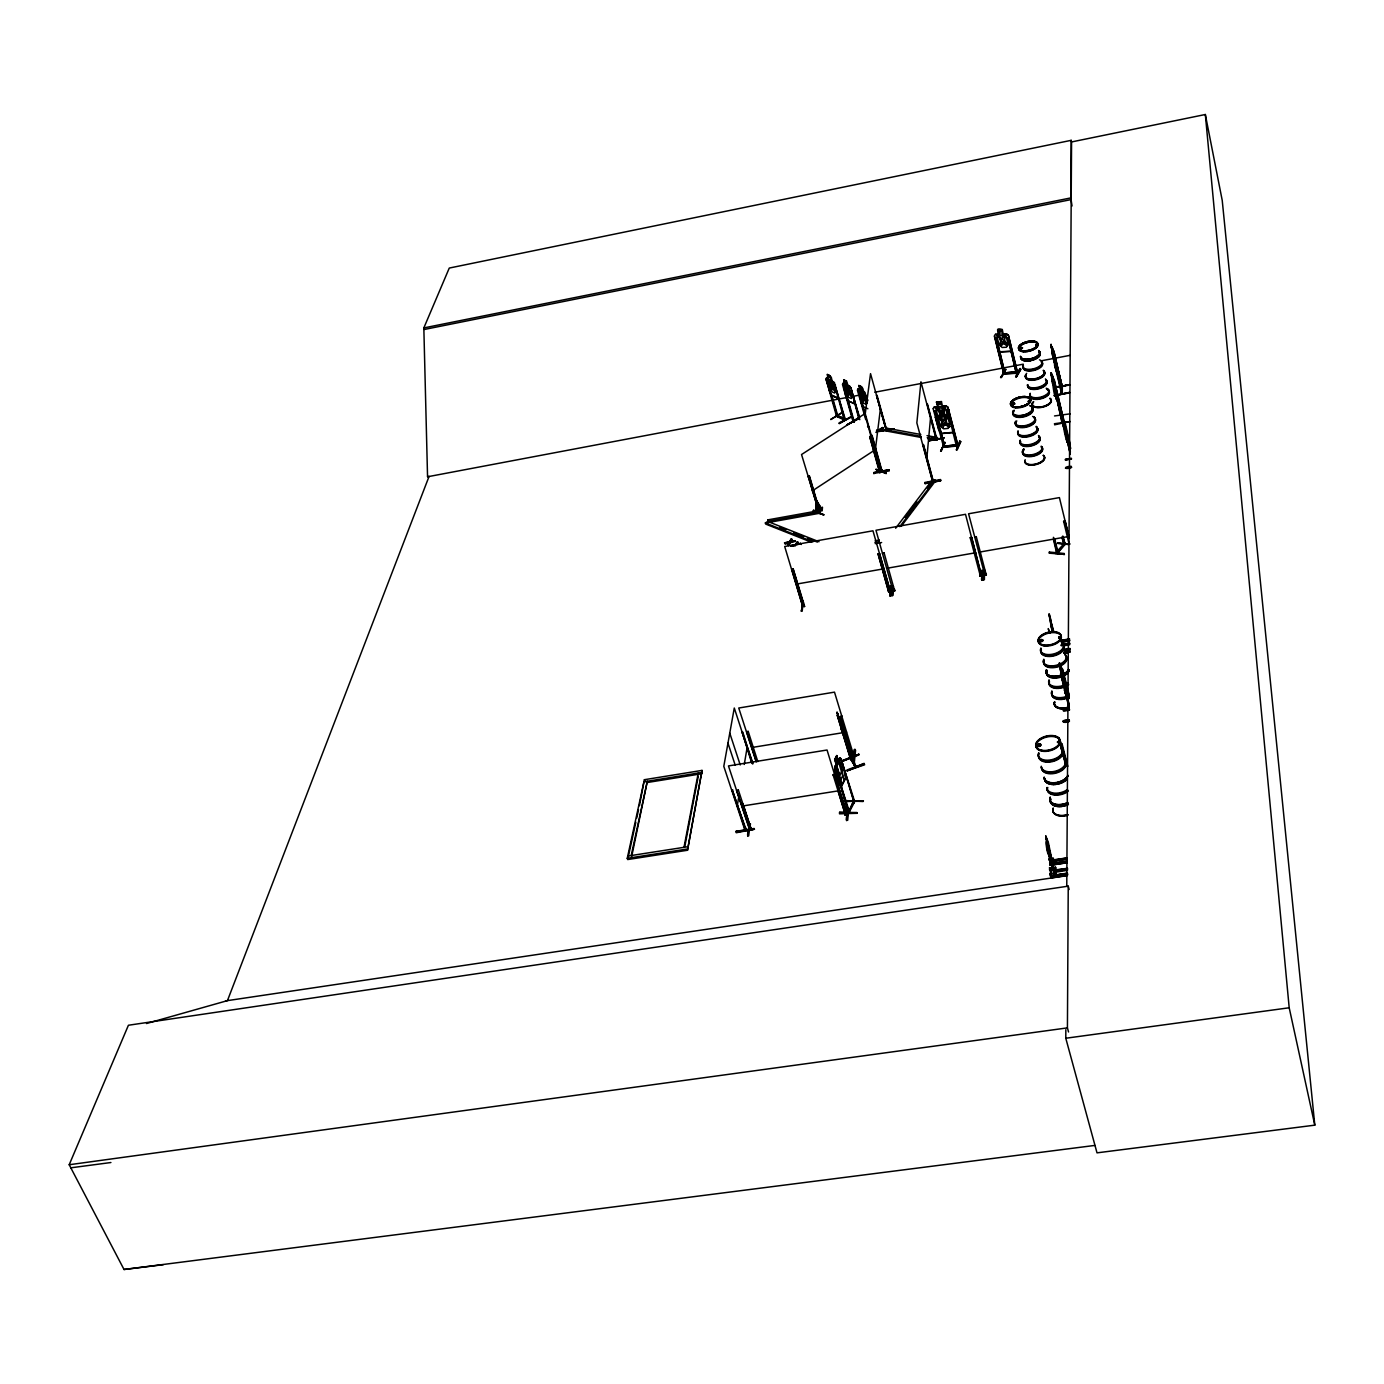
<?xml version="1.0" encoding="UTF-8"?>
<svg xmlns="http://www.w3.org/2000/svg" width="1384" height="1384" viewBox="0 0 1384 1384"><rect width="100%" height="100%" fill="white"/><g stroke="black" fill="none" stroke-linecap="round" stroke-linejoin="round"><path stroke-width="1.5" d="M1070.213 413.833L1054.521 415.944M1068.534 1031.98L1067.427 1027.88L1068.24 886.158L128.418 1025.25L69.2 1164.74L124.024 1269.491L163.312 1264.682M1065.092 766.061L1065.092 760.664M1065.715 685.807L1065.645 694.024L1064.469 679.769M1066.355 439.264L1067.566 442.897L1067.496 436.617C1069.901 455.249 1061.857 425.995 1063.535 421.791L1065.542 432.846M1065.299 766.027L1065.299 760.629M1072.029 205.991L1070.818 197.912L1071.199 140.338L449.264 268.063L423.833 327.922L427.552 476.771L847.146 397.45M1069.624 392.883L1054.297 395.686L1069.59 392.381M1054.435 387.935L1069.659 384.631L1054.418 387.468M1066.77 885.518L1071.562 141.946L1205.326 114.509L1222.228 200.403L1314.8 1125.157L1097.01 1152.855L1065.784 1038.242L1065.836 1029.644M1061.995 744.713L1061.338 743.796L1067.289 765.369M1062.618 678.627L1061.961 679.682L1062.618 678.627L1069.244 704.958M1062.687 670.15L1062.064 669.302L1069.296 696.429M1063.396 682.606L1061.061 669.977L1069.244 705.927M1069.486 710.044C1061.978 711.912 1061.338 709.629 1069.296 709.196M1066.908 437.309L1063.777 424.334L1064.78 427.137C1060.144 405.564 1069.642 443.97 1065.265 429.23L1066.372 435.925M1061.978 392.468L1062.099 386.361M1061.926 417.224L1061.666 421.653L1062.479 415.131M1062.012 416.03L1061.874 414.006M1060.819 671.517L1059.539 662.953L1063.448 677.606L1064.4 686.602L1063.379 684.353M1055.629 395.928C1053.778 399.042 1051.131 369.061 1052.48 377.486L1051.2 372.78L1062.099 423.002L1062.185 415.321L1062.255 418.418M1062.324 393.713L1052.446 350.654L1062.237 393.886L1062.324 386.551M1059.556 666.759L1059.539 662.953M1059.988 668.455L1059.815 666.534M1062.722 422.726L1052.878 382.399L1052.843 381.43L1053.864 384.233L1052.913 378.057L1055.421 389.181M1062.168 416.169L1062.791 415.217L1062.67 420.061L1062.255 416.861M1063.137 418.245L1063.102 424.473L1063.31 418.21L1070.732 448.52M1060.057 740.094L1060.075 742.948L1058.501 737.534L1063.812 758.363M1060.784 673.835L1060.628 665.652L1061.303 666.5M1063.258 422.622L1063.275 424.438L1062.047 415.425M1063.517 421.809L1070.368 452.187M1053.293 862.18L1049.66 862.734L1053.293 862.18L1053.778 863.997L1053.345 858.045L1049.729 858.91M1053.864 873.961L1053.916 869.775L1048.57 848.669A6.816 0.9 80.9 0 0 1046.598 841.195A6.816 0.9 80.9 0 0 1046.494 847.094A6.816 0.9 80.9 0 0 1048.484 854.551L1054.279 873.892L1054.331 869.706L1048.986 848.617A6.816 0.9 80.9 0 0 1047.013 841.143A6.816 0.9 80.9 0 0 1046.909 847.025A6.816 0.9 80.9 0 0 1048.899 854.499L1054.279 873.892M1050.006 874.117L1055.473 872.82L1050.006 874.117L1050.889 877.94L1067.531 875.345M1055.542 867.509L1050.093 868.339L1055.542 867.509L1056.2 876.02L1055.473 872.82M1061.338 392.589L1061.563 386.465M1056.061 874.999L1055.542 867.041M1061.753 389.302L1061.597 393.956L1052.532 355.255L1052.082 347.315L1062.306 387.295L1053.83 350.671M1061.805 414.767L1062.462 413.989M1056.632 393.696L1056.546 399.578L1055.577 388.471M1049.902 867.56L1050.612 874.117M1050.612 869.931L1050.075 868.564L1050.37 870.034M1050.906 876.972L1050.664 870.501L1056.113 869.688M1051.269 858.824L1052.186 862.388L1045.871 836.057L1047.982 846.8M1045.802 836.057L1048.311 842.302L1052.463 862.353L1048.466 848.617M1052.619 868.512C1053.259 870.103 1051.304 867.751 1051.044 869.879M1054.314 395.772L1069.624 392.502L1054.314 395.357M1054.643 389.752L1052.67 379.026L1062.099 422.137M1054.573 424.819L1070.161 421.514L1054.4 423.746M1056.251 370.86L1056.303 365.099C1059.314 384.666 1050.94 352.263 1056.424 370.825M1050.075 862.734L1049.28 858.443L1050.093 861.471M1050.387 862.699L1049.608 858.391M1056.511 399.37L1056.598 393.61M1051.736 377.157L1051.771 375.67M1052.186 352.972L1052.186 351.294L1061.718 393.16M1052.255 347.28L1052.255 349.131L1051.01 344.478L1052.048 351.398M1051.961 377.209L1051.2 372.78M1052.411 381.465L1051.148 375.254M1053.951 385.703L1055.957 394.18M1054.054 379.666L1062.704 416.065L1054.072 378.991M1054.383 361.189L1054.418 358.958M1051.183 347.28L1051.165 344.443M1051.529 348.768L1051.563 347.332M1051.373 375.652L1051.373 372.746M1050.145 869.706L1050.11 868.616L1050.992 869.654M1050.473 859.239C1052.463 859.81 1049.418 858.616 1050.646 859.879M1055.369 392.762L1054.349 386.274L1055.404 389.267M986.065 573.616L984.197 573.945L986.169 574.014M986.1 574.637L985.892 573.651M982.588 579.931L983.021 570.9L982.64 580.017L981.706 580.173L981.896 570.312L983.021 570.935M983.505 579.758L984.56 569.845L984.387 579.706L983.453 579.879L983.834 570.762M984.906 575.312L984.439 573.547M979.786 575.121L981.55 574.083M980.08 576.142L979.682 574.723L981.533 574.395M981.706 580.173L982.034 570.346M982.311 570.952L981.533 579.377M1064.798 542.978C1062.999 545.158 1065.836 541.282 1065.23 544.275M976.274 536.629L974.734 537.217L976.274 536.629L986.256 575.017L984.733 575.294M1057.878 551.213C1046.598 561.852 1076.631 530.522 1057.116 552.026M970.184 537.719L971.706 537.442L970.184 537.719L980.391 576.142L979.924 574.343M813.031 511.423L823.809 514.813L813.065 511.319L813.481 510.281L823.618 514.831M944.182 438.053L928.924 440.717M940.67 480.698L940.514 479.521L924.893 482.428L925.066 483.604L940.688 480.732L925.048 483.57M1049.314 859.239L1049.505 860.191L1049.418 859.222M1049.868 860.139L1049.695 859.066L1050.075 859.966M1049.487 868.823L1049.816 869.948M1049.522 869.809L1049.868 869.463M936.311 439.524L936.916 440.181L935.965 438.226M927.28 488.033L932.487 481.148L916.848 422.898L920.948 381.794L936.241 439.645M927.332 403.713L936.985 439.558M928.958 440.908L944.217 437.621M922.92 444.575L932.608 481.061M1048.224 628.578L1049.643 633.215M892.922 589.411L894.151 589.619M926.709 459.644L930.532 417.916M890.639 586.141L889.999 596.02L890.915 595.847L891.763 586.712L890.777 586.176M893.234 586.401L892.645 595.553L891.729 595.726L892.559 586.591L893.476 586.453M971.706 537.442L981.55 575.934L965.513 514.312L875.968 530.262L893.095 591.193L892.697 589.48L894.185 589.169M888.303 590.968L890.068 589.93L888.58 590.155M888.632 591.971L878.079 553.929L879.584 553.669L890.414 591.608L872.958 530.799L784.693 546.507L802.824 606.763L791.717 569.135L793.188 568.876L804.623 606.452L802.807 604.946M889.999 596.02L890.967 586.764M884.082 552.873L882.542 553.444L884.082 552.873L894.652 590.899L894.151 589.584M873.944 473.345L889.255 470.923L889.099 469.747L873.788 472.653L889.099 469.764M879.584 553.669L878.044 554.24M844.88 814.259L846.783 813.083L847.285 814.588L845.192 815.297L847.25 814.986L834.708 774.4L833.047 774.677L845.572 815.297L838.064 790.991M886.781 431.168L876.522 395.357L886.677 431.324L886.4 430.009M846.558 819.743L846.662 820.522C848.53 821.093 845.174 810.609 847.752 808.291M852.008 754.366L853.426 754.245M846.662 820.522C844.759 818.757 850.433 806.941 847.856 809.069M851.714 755.318L853.322 754.678M846.887 820.383L848.081 808.931M854.464 761.079C849.724 758.155 858.582 735.873 853.461 761.252L854.464 761.079L855.572 750.284L854.343 749.626M847.683 820.366L848.755 808.81M853.686 761.096L854.655 750.232M881.781 469.816C879.964 471.684 882.663 467.671 881.902 471.858L871.92 435.873M858.634 392.45L881.106 472.082L881.47 471.079M921.035 436.375L885.656 429.853L886.469 429.351L877.041 395.253M882.041 471.079L871.989 435.164M852.388 756.339L853.893 756.114L834.5 692.138L738.745 708.02L756.218 761.892M873.944 473.761L873.788 472.584M886.504 430.355L879.082 431.514M893.943 428.902L878.84 431.22L894.029 428.711L890.241 429.645M941.431 412.328L941.206 411.844M834.708 774.4L832.995 775.075M840.244 716.774L841.904 716.134L840.244 716.774L852.198 756.321L854.014 756.027M1002.051 339.443C1001.981 335.188 1008.607 332.247 1003.642 340.568C1011.791 346.64 1006.289 347.886 1002.933 341.537C1002.76 348.543 996.705 346.363 1001.687 340.637L997.535 335.793L1002.137 338.976M875.328 450.129L880.345 409.266M865.225 413.902L870.536 373.645L886.244 430.597M844.257 780.732L836.645 755.56L834.76 759.418L836.49 764.418L835.798 767.999L838.652 777.306L840.866 779.365L842.735 775.784L842.51 769.902L839.673 760.612L838.168 760.854M803.204 606.348L804.623 606.452M803.222 602.005L801.284 611.33L803.481 602.057M803.204 601.296L802.201 611.174M750.907 828.082L749.073 828.791L750.699 828.601L751.426 830.019L750.82 828.549M791.717 569.135L793.188 568.876M747.689 835.936L749.419 824.449L750.439 824.328C750.855 820.331 745.37 838.375 748.692 835.78L750.145 824.259M811.093 542.078L765.698 524.086L765.369 522.962L767.67 521.457L818.965 512.218L819.207 510.609L767.964 519.848L768.016 522.564L819.293 513.326L819.536 511.734M745.059 830.556L745.301 829.431M745.509 828.116C744.281 831.282 744.851 825.227 746.08 829.535L745.734 830.59L732.101 789.814L746.062 829.414L745.076 829.691M745.595 828.099L745.267 829.033M815.089 512.028L815.92 508.361M744.557 829.033L744.8 828.116M736.098 831.282L736.271 832.736L754.47 829.206L736.08 831.3L754.193 828.462M746.616 731.755L748.225 731.479L746.616 731.755L756.269 761.511M742.948 803.896L751.426 830.019L738.278 789.78M732.101 789.814L731.928 790.835L732.724 789.71M751.65 762.809L742.118 732.101L753.052 763.726M752.256 762.722L742.741 731.998M737.136 806.509L738.935 795.852M744.263 764.452L747.135 747.516M768.016 522.564L767.964 519.848M687.502 850.26L702.034 770.404L644.408 779.694L627.246 858.322L627.696 859.551L687.502 850.26L702.034 770.404M853.098 801.198L853.513 802.53M853.409 802.53C855.935 803.862 851.8 796.25 854.084 802.772M853.859 801.198L854.291 800.021L853.634 801.319M683.99 847.319L698.263 773.033M684.821 846.42L698.263 776.355M854.066 801.596L848.306 813.1L836.49 771.839L849.568 812.166C847.908 813.567 846.973 810.92 849.119 810.713M893.164 585.761L892.645 595.553M944.995 443.036L940.601 451.288L944.805 442.309L941.172 450.492M941.276 451.097L944.718 442.326M1001.099 376.932L1000.58 377.642L1005.753 369.182L1001.22 377.417M1050.197 869.896L1050.439 869.342M1049.902 860.035L1050.041 859.827M635.827 822.2L628.18 857.302L627.748 856.073L687.502 846.783L687.917 848.011M636.726 818.065L638.526 809.813M639.425 805.696L643.958 781.787L701.636 772.48L702.051 773.691L646.432 782.652M631.208 855.537L647.314 781.251L631.64 856.748M857.007 812.529L839.569 812.356L857.284 813.273L839.5 813.827L839.569 812.339M839.725 813.221L857.284 813.273M1057.324 742.135L1059.192 742.135M1057.566 741.72L1057.67 742.135M1057.791 742.308L1058.812 742.222L1058.154 741.357M1038.432 746.08L1037.758 744.644L1039.834 744.142M1059.815 637.038L1058.864 637.626M1058.846 637.263L1059.711 637.747M1060.455 637.678L1059.677 636.865L1060.455 637.384M1059.21 636.882L1059.227 637.972M1040.439 641.328L1042.308 640.221L1041.374 640.792M1042.429 640.359L1041.512 641.311M854.447 765.3L855.987 767.29L849.897 757.135M855.658 765.836L854.672 766.096M851.541 759.107L850.278 758.467M1050.058 859.17L1049.159 859.897M1028.191 401.395L1028.918 400.374M1029.246 401.273L1028.277 401.481M1029.021 401.568L1029.575 400.599M1037.083 345.308L1036.028 344.616M1035.941 345.325L1036.962 344.858M1014.195 403.28L1013.486 404.491L1014.091 403.159M1014.749 403.99L1013.451 403.038L1014.143 404.007M1011.704 404.353L1013.157 403.073L1014.766 403.592M1012.136 404.111L1013.244 404.56M1022.015 348.284C1018.088 347.176 1024.125 347.384 1020.043 348.664M1049.522 860.191L1049.92 859.862M941.604 412C941.864 405.356 947.988 406.256 942.954 412.934C951.604 418.868 945.808 420.355 942.21 413.972C941.726 421.03 935.947 419.94 940.912 413.089C932.349 407.207 938.646 405.979 941.622 412.259M831.092 380.046L834.431 382.745L845.053 420.269L836.593 416.411L825.988 379.078L826.559 377.867L828.307 378.784M843.15 383.385L845.745 396.049L847.977 400.547M859.81 389.873L858.011 388.921L857.405 390.15L865.709 419.577M1062.376 387.174L1052.653 348.111M953.299 428.019L952.763 432.587L941.189 433.659L938.508 429.403L935.394 417.414L936.536 415.684L935.394 417.414M944.822 414.975L947.59 416.29L949.77 424.594L948.23 428.383L943.629 428.815L940.22 425.493L938.041 417.207L940.117 415.494M948.023 414.664L950.22 415.978L948.023 414.664L944.701 415.131L943.525 410.685L938.906 411.117M1064.019 554.776L1064.261 553.496L1049.401 552.043M943.646 410.512L938.733 410.892M1049.487 552.735L1064.469 554.292L1049.176 553.185L1049.435 551.905M956.448 446.115L947.296 409.785L948.663 409.664L947.296 409.785M957.624 444.697L944.58 446.184L957.78 444.679M959.769 441.012L956.431 449.938L960.755 441.686L959.856 441.063M956.431 449.938L960.098 441.652L956.604 449.835M935.151 411.169L933.802 411.29L935.29 410.875L944.788 446.842M936.709 402.19L937.885 406.654L934.321 406.827L933.127 408.661L943.629 446.859M943.109 445.977C947.037 445.458 941.12 445.388 943.456 447.274M951.085 419.283L950.549 423.85L938.975 424.871L936.328 420.511M956.136 444.852L958.109 445.977L947.988 407.207L945.826 405.789L947.798 407.363M941.449 401.602L936.466 402.138L941.449 401.602L942.469 406.325L945.324 407.588L947.504 415.927L945.981 419.698L941.38 420.113L937.971 416.774L935.774 408.453L937.85 406.74L936.501 402.052M745.267 829.552L744.592 828.255M868.547 426.981L869.36 427.967M868.391 426.999L867.578 426.531L868.893 426.653M881.366 471.252L881.054 472.048M852.786 420.667L853.651 421.082M853.997 420.753L852.803 420.753M845.053 418.695L837.718 415.615M836.351 415.096L837.649 415.217L836.766 414.802M832.061 396.032L837.926 416.359M863.132 801.267L845.745 801.423L863.443 800.869M1058.085 552.683L1054.625 538.497M1063.535 543.635L1064.85 542.857M1063.794 545.002L1064.331 542.805M1053.397 537.321L1057.289 553.531L1065.092 544.431L1063.137 536.3M849.188 810.868C863.08 780.403 836.957 836.472 854.672 801.596L841.818 761.494L854.291 802.53M1056.788 553.254L1064.659 544.189M1057.739 551.299L1057.532 553.341M836.49 771.839L848.963 813.187L837.095 771.839M842.423 761.494L841.282 762.549M845.589 777.894L840.936 787.012C831.749 773.206 836.196 758.674 834.604 770.023M845.78 777.894L841.212 786.977L838.877 783.206L841.212 786.717M841.524 771.822L839.656 775.386L836.801 766.079L838.669 762.515M836.265 764.522L834.898 767.117L839.742 757.965L838.064 760.698L836.836 755.56M835.14 766.978L836.49 764.418M838.358 760.854L839.759 758.19M834.95 759.418L836.818 755.854M1003.383 333.89L1006.41 333.734L1008.4 335.274L1017.465 373.282C1013.607 372.088 1019.143 371.033 1017.69 372.901M1017.482 371.69L1004.922 372.901L1016.358 371.708M1016.202 373.299L1007.829 337.679L1016.444 373.369M1015.596 376.95C1026.426 360.48 1015.112 372.607 1016.392 376.915L1020.89 369.199L1016.358 376.846M1003.262 372.607C1005.787 371.223 1002.743 374.545 1005.009 373.818L996.411 338.267L995.131 338.336M1001.376 377.59L1005.787 369.736M1002.12 329.738L997.743 329.98L998.833 334.357L996.843 335.949L998.867 344.097L1002.068 347.47L1006.445 347.246L1007.915 343.647L1005.909 335.464L1003.21 334.132L1002.293 329.496C991.498 326.486 1003.884 336.312 995.494 334.305L994.335 336.035L1003.729 373.87L1017.759 372.953M1011.289 347.038L1010.752 351.45L999.767 351.986L997.293 347.643M1008.4 335.274L1017.776 373.23L1003.729 373.87M1008.953 337.886L1007.656 337.955M995.494 334.305L1006.41 333.734M1040.162 744.851L1038.536 745.665M933.318 408.695L934.442 406.983L945.756 406.031M790.524 545.832L795.419 544.569L797.253 541.801L798.222 542.926L796.769 545.088M788.603 545.521L790.247 541.957L795.056 540.729L790.472 542.718L788.603 545.521L787.634 544.414L789.122 542.199L787.859 545.158M789.347 542.943L785.472 543.981L784.538 542.874L789.434 541.611L791.267 538.86L792.236 539.968L790.783 542.13L792.011 539.224M784.763 543.635L789.659 542.372L791.267 538.86M1058.639 637.401L1058.968 638.266M1059.971 637.522L1059.089 637.401M1060.317 637.505L1058.968 638.041M797.997 542.165L796.544 544.344L800.367 543.324L801.301 544.431L800.367 543.324M879.947 471.304L881.625 470.525M1040.214 639.892L1039.574 641.086L1041.218 641.38M1039.972 640.965L1040.145 640.083M1042.187 640.913L1042.273 640.048M819.83 510.8L818.532 511.682M895.673 528.238L932.193 480.006L934.961 480.092L935.255 481.217L901.399 526.041M905.119 517.322L916.848 501.821M899.79 526.629L934.961 480.092M1028.572 401.17L1029.696 400.651M1012.085 403.938L1014.195 403.799M1013.797 403.817L1013.036 403.678M1035.768 344.772L1036.114 345.689M1036.703 345.291L1036.305 345.325M1020.181 347.643L1020.008 348.855M1019.783 348.751L1021.236 347.246M844.119 419.819L834.742 384.769L845.52 419.992L837.199 416.1M1068.102 544.552L1057.964 542.891M820.833 510.091L821.525 508.568L816.076 500.956L816.231 510.488L820.833 510.091L816.802 500.887L821.525 508.568M816.214 509.762L816.283 502.963M840.278 716.41L855.987 767.428L850.641 759.332M855.502 765.906L851.125 758.242M850.779 759.384L850.537 756.806L851.073 757.567M1052.359 868.547L1052.757 869.827L1052.67 868.702M1058.587 741.651L1057.774 741.997M1059.089 742.291L1057.999 742.724M1039.851 745.751L1040.041 744.281L1038.052 744.8M1057.341 552.614L1057.826 551.109M869.706 436.617L880.086 472.636L881.331 471.858L870.744 435.943L869.706 436.617L879.601 472.601L879.238 471.235L881.02 470.577M880.691 470.75L880.674 471.806M879.722 472.515L880.76 471.84M818.826 511.526C820.02 515.488 819.657 509.779 819.951 511.18M1039.747 640.342L1041.2 639.65M1040.111 640.411L1041.823 639.858M927.574 438.642L935.895 440.181L937.729 438.642L937.435 437.534L935.601 439.057L927.28 437.534M885.656 429.853L887.49 428.348L920.775 434.472M1063.448 543.826L1064.555 545.088M1013.901 403.834L1012.586 404.163M1014.455 404.042L1012.829 404.872M980.235 575.761L981.913 575.467M1036.339 345.654L1036.529 344.72M1021.773 348.214L1020.441 347.99M893.251 590.812L894.531 590.985M802.616 605.067L804.087 604.808M942.936 445.683L943.334 446.928M845.762 801.198L863.183 801.249M886.192 473.605L875.743 469.297L886.071 472.878M820.106 512.236L809.502 476.131L808.066 476.702L809.138 475.992L819.778 511.976L818.567 512.841L818.186 511.544M818.584 511.405L822.2 510.748L822.477 507.167M870.069 436.738L871.107 436.064M812.252 490.922L874.688 450.094M864.585 413.868L801.544 454.523L819.224 512.841M1038.121 744.436A1.799 1.021 -14.1 0 0 1038.086 746.253A1.799 1.021 -14.1 0 0 1040.733 744.921A1.92 1.09 -14.1 0 0 1038.104 744.557A1.92 1.09 -14.1 0 0 1038.052 746.495A1.92 1.09 -14.1 0 0 1040.906 745.076A1.799 1.021 -14.1 0 0 1038.121 744.436L1039.021 746.08M1039.592 745.907L1039.903 744.35M1041.771 641.207L1042.844 640.29L1041.737 639.529M944.597 447.17L940.03 428.867M943.092 445.665L944.442 445.544M877.491 430.51L882.715 427.57L883.373 428.504M875.968 432.24L882.698 427.552M876.453 432.465L883.373 428.469M839.344 423.521L851.281 416.601M839.102 422.864L851.368 416.722M839.24 423.556L851.679 416.861M859.083 417.657L846.748 424.94L857.561 419.352M859.17 418.158L847.129 424.992M865.952 396.187L867.163 396.308L865.952 396.187L867.111 400.339M845.866 395.98L847.821 400.737L854.43 403.765L854.326 399.838M842.579 412.138L830.832 419.577M861.592 386.707C854.136 383.679 865.536 387.07 862.751 391.188M859.014 419.317L851.35 390.202L859.637 417.38M837.839 398.263L831.49 395.08L829.397 390.53L831.334 395.27L837.839 398.263L837.614 394.284M852.129 390.548L850.918 390.444M858.011 388.921L864.654 392.035L867.889 400.703M861.194 399.007L863.581 403.125L866.246 404.336C865.882 395.738 859.654 381.621 867.509 399.82M847.821 400.737L854.551 403.695M835.521 385.115L834.327 385.012M846.437 381.084L851.696 395.738L851.264 398.557L848.634 397.346L846.264 393.246L843.756 379.752L845.105 384.285M843.721 386.742L853.911 422.293M849.62 386.188L851.056 388.177L849.62 386.188L843.064 383.23L842.475 384.458L853.167 422.016M837.718 394.353L837.735 398.09M829.933 375.739C822.736 372.59 833.947 375.981 831.161 380.064M826.559 377.867L834.431 382.745M825.988 379.078L829.483 390.565M827.234 381.361L837.476 416.705L836.922 414.871M815.954 501.198L821.542 509.295M1003.884 373.611L994.56 336.001M1041.719 640.74L1040.457 640.948M1012.967 403.453L1012.136 404.803M841.714 760.785L858.91 754.28L841.974 761.598L841.714 760.75L841.974 761.598M841.697 761.096L858.893 754.263M841.887 761.39L859.066 754.885M846.835 770.058L864.1 763.484L847.06 770.819L864.619 764.781L864.083 763.449M864.325 764.227L847.094 770.836M838.929 718.78L851.437 759.262M836.922 712.397L847.112 742.135L841.264 729.282L844.413 737.222L837.112 712.327L844.517 735.112L840.988 726.911M838.963 719.247L840.624 722.258M842.216 725.043L841.299 722.171L855.399 767.653L842.372 724.939M1057.566 543.22L1068.188 544.31M890.068 591.764L888.753 591.902L878.079 553.929M1064.382 545.175L1062.428 537.13M853.461 754.695L853.617 756.2M749.505 828.272L736.565 790.437L738.226 790.178M845.053 813.377L845.382 815.28L847.043 815.003L827.044 750.007L728.468 765.923L749.73 830.21L751.356 829.95M847.129 815.072L846.403 813.654L845.001 813.861M146.496 1023.537L227.443 1000.632L429.075 476.39L427.587 476.667M844.846 419.594L844.171 418.331M790.541 541.386L795.056 540.729M784.538 542.874L789.122 542.199M790.783 542.13L795.281 541.473M791.216 546.178L795.333 545.902M797.841 544.5L801.077 543.67M792.375 546.161L795.419 544.569M1021.063 348.872L1022.586 347.868L1021.34 347.47M423.833 327.922L1070.818 197.912M424.386 329.461L1071.199 199.573M944.701 447.188L944.148 445.89M1051.996 352.885L1052.515 355.273M853.513 396.239L859.879 395.046M874.74 392.243L1023.295 364.182M1042.394 360.584L1069.988 355.359M1055.3 360.048L1056.494 365.168M1052.307 375.6L1063.535 420.494M1052.203 381.378L1052.567 383.852M1056.165 386.845L1069.676 385.098M1054.4 387.693L1069.676 384.683M1064.919 421.67L1070.316 445.025M1063.535 426.895L1063.327 424.3L1063.396 426.912M1064.953 428.763L1070.351 451.443M1066.666 439.212L1067.669 442.88M925.066 483.103L940.67 480.144M1071.458 459.021L1065.282 459.367L1071.303 458.277M1071.458 458.588L1065.472 460.128M1065.438 459.938L1071.441 458.813M1071.337 466.356C1063.068 466.287 1064.123 470.214 1071.527 467.55M844.707 419.006L837.303 415.857M1065.161 520.972L1063.621 521.56L1065.161 520.972L1069.175 537.459M875.12 540.833L879.359 540.089M874.93 542.511L879.169 541.75M875.259 543.653L881.625 542.528M983.834 570.796L984.768 570.623M888.788 591.591L890.448 591.297M893.268 591.141L894.704 590.864L894.531 589.152M984.751 574.966L986.256 574.706M980.218 576.073L981.723 575.813M796.129 584.152L883.771 568.824M886.746 568.305L975.651 552.752M978.678 552.233L1068.863 536.456M1052.359 631.917L1048.882 614.063L1053.587 630.914M1050.767 625.827L1052.722 631.848M1048.432 629.253L1049.885 633.163M1061.13 640.325L1069.469 638.941M1061.199 640.671L1069.624 639.2L1061.286 640.688M1061.13 641.294L1069.624 640.256M1069.624 640.775L1061.269 642.176L1069.624 640.878M1069.642 643.179L1061.199 644.563L1069.642 643.283M1061.269 645.48L1069.642 643.802M1061.199 645.619L1069.642 644.148M1063.344 645.896L1069.642 644.771M1064.019 649.494L1070.04 648.49M1064.071 649.719L1070.091 648.646M1064.019 650.134L1070.04 649.131M1064.071 650.359L1070.143 649.131M1068.137 650.065L1064.123 650.722L1070.143 649.788M1064.036 652.175L1070.057 651.172M1064.071 652.4L1070.109 651.328M1064.019 652.816L1070.057 651.829M1064.071 653.058L1070.109 651.985M1068.154 652.746L1064.123 653.421L1068.154 652.816M1059.504 666.413L1069.123 707.086M1061.182 676.724L1060.542 673.748L1069.105 708.054M852.25 755.941L854.049 755.647L853.617 754.211M751.564 747.55L846.576 732.101M1063.362 710.424L1069.486 709.438M1063.327 710.788L1069.451 709.784M1069.417 721.375C1061.718 724.541 1060.715 719.178 1069.209 719.939M1063.05 720.96L1069.226 720.078M1059.884 740.353L1067.15 766.511M741.755 806.128L839.552 790.662M886.262 473.414L876.574 469.574M627.246 858.322L687.069 849.032M1045.733 836.507L1046.442 839.604M1047.446 843.392L1046.166 839.638M1050.11 860.364L1066.995 857.89M1052.342 860.346L1067.099 858.028M1052.273 860.9L1067.099 858.547M1052.324 861.142L1067.099 858.91M1052.376 861.626L1067.099 859.343M1052.342 863.391L1066.995 861.211M1050.214 863.979L1067.116 861.35M1067.116 861.869L1050.145 864.55L1049.678 862.405M1050.197 864.775L1067.116 862.146M1067.099 862.751L1050.248 865.277L1067.099 862.664M1054.919 869.965L1067.531 868.304M1055.006 870.328L1067.445 868.477M1055.075 871.055L1067.531 869.083M1054.902 871.176L1067.531 869.515L1054.989 871.539M1051.113 872.128L1049.418 867.63M1055.058 872.283L1067.514 870.311M1054.902 874.999L1067.375 873.131M1054.227 875.259L1050.594 875.812L1050.006 873.633M1054.989 875.242L1067.548 873.339L1054.989 875.363M1050.733 876.851L1067.548 874.134M1067.548 874.567L1050.802 877.214L1067.531 874.688M225.54 1000.909L1067.047 875.674M69.2 1164.74L1067.427 1027.88M1065.784 1038.242L1289.196 1007.777L1314.8 1125.157M70.809 1167.819L110.91 1162.525M1061.078 668.247L1059.331 662.988M124.024 1269.491L1094.9 1145.416M948.057 414.577L936.501 415.771L940.082 415.581M952.642 432.362L941.31 433.417L938.698 429.282M1041.114 639.616L1042.377 639.719M942.504 406.239L945.826 405.789M950.427 423.625L939.096 424.628L936.484 420.476M943.438 446.963L958.23 445.7M943.352 447.274L957.953 445.994L947.832 407.277M985.737 573.305L986.429 574.983M999.888 351.761L1010.649 351.225M1020.285 369.165L1019.939 368.525M834.639 759.384L842.302 784.365M845.641 777.964L844.742 771.857L845.693 777.964M853.686 800.021L854.724 801.474M854.274 800.177L853.028 801.319M845.555 800.592L863.132 801.509M1020.319 348.906L1020.423 348.612M1041.391 639.598L1042.308 639.858M820.798 508.101L819.57 508.014L817.269 502.6M1070.109 543.981L1057.532 543.428M1065.092 544.327L1062.618 536.248M749.574 830.279L749.246 828.774M927.021 435.614L937.435 437.534M931.484 437.5L937.729 438.642M885.95 430.943L921.329 437.482M960.721 441.617L957.226 449.8M813.446 510.298L823.809 514.813M867.059 403.315L863.529 397.952C864.481 404.422 860.139 400.236 862.647 396.706L859.481 390.928L862.941 395.98C862.094 389.786 866.332 393.99 863.841 397.277L867.145 403.159M767.67 521.457L819.017 541.732M779.867 527.252L785.783 529.605M793.689 532.719L803.55 536.629M807.495 538.186L817.373 542.096M765.369 522.962L812.737 541.732M745.959 829.466L745.751 830.486L732.551 790.731M843.617 379.822L846.576 381.015M862.768 406.412L867.889 408.747M831.369 395.149L837.977 398.177M842.372 412.536L830.711 419.369M839.5 757.965L840.918 758.536L854.136 802.651M839.569 758.19L840.866 758.726L844.724 771.961M798.222 542.926L797.253 541.801M1040.301 640.809L1040.266 641.242M1037.879 745.353L1040.024 744.488M1063.171 420.269L1066.407 436.514L1065.524 434.161M1052.307 377.521L1055.49 393.35L1054.608 390.997M1006.341 333.959L1008.261 335.343M1052.1 349.166L1055.214 364.753L1054.366 362.4M1050.94 875.916L1050.906 877.041M848.997 810.574L847.7 811.699M1050.283 863.824L1050.266 864.671M1056.511 551.991L1056.771 553.462L1053.38 539.276M1060.628 665.652L1061.113 666.534M838.963 717.933L837.303 715.303L850.554 759.349M841.091 722.292L837.251 715.32L850.831 759.487M850.52 758.467L854.758 766.061M837.545 713.988L839.033 717.414L838.047 715.632M840.053 720.303L841.334 722.292M841.801 728.399L843.323 731.202M1051.131 625.758L1049.245 614.012L1051.217 621.105M1063.604 756.235L1062.082 751.46M1052.48 375.566L1052.878 376.534M1052.082 347.315L1052.497 348.284M1065.594 434.143L1066.476 436.496L1065.576 429.057M932.124 480.317L933.041 479.591M644.408 779.694L644.84 780.887M1064.573 690.08L1065.853 693.989M1064.382 690.114L1065.645 694.024M745.094 830.694L723.797 766.338L734.281 708.02L752.446 763.83M729.766 733.122L740.215 764.954M727.967 743.156L735.198 765.11M816.491 501.233L819.605 510.731M748.225 731.479L757.809 761.632M834.794 769.919L838.998 783.361M837.112 712.327L838.929 717.898M793.153 569.187L804.277 606.555M1055.629 395.824L1056.546 399.578M1066.649 439.091L1067.739 442.863M808.429 476.823L819.293 513.326M827.217 374.389L829.76 387.831L832.113 391.897L834.708 393.073C836.49 390.53 831.576 375.445 831.421 384.821L828.013 379.839L831.144 385.548L830.798 389.856L831.68 390.236L832.009 386.776L835.59 392.053L832.303 386.101L832.718 382.105L829.864 375.721M892.697 589.48L893.043 591.158M854.014 420.684L854.361 421.947M847.389 397.381L854.326 422.068M844.292 388.8L853.565 421.705M851.056 388.177L859.793 419.681M851.921 392.26L858.858 417.017M876.626 430.182L877.041 431.618L876.591 430.303M861.402 386.88L862.613 391.257M858.737 385.427L859.948 390.063L858.928 390.876L881.383 471.875M887.49 428.348L887.784 429.438M923.474 444.472L933.352 481.476M923.405 445.181L933.179 481.58M927.263 404.387L936.778 440.285M935.826 438.936L936.086 440.25M984.214 573.633L984.906 575.346L968.575 513.775L1059.417 497.6L1069.175 537.771M935.29 410.875L936.864 416.878M1053.293 861.869L1053.674 863.322M1068.24 886.158L1069.123 889.479M1062.012 743.675L1067.808 766.407M1060.352 740.959L1066.614 765.473M1062.704 669.199L1069.313 695.46M1069.175 697.588L1061.096 666.344L1069.175 698.539M1059.59 664.683L1060.006 666.361M996.411 338.267L1005.147 373.818M1004.507 372.59L1004.801 373.905M1054.106 538.445L1057.566 552.527M1063.621 521.249L1069.14 544.223M1061.909 537.078L1063.881 545.123M1050.837 621.174L1053.224 630.983M1052.722 376.569L1055.559 388.541M1062.22 417.985L1070.299 454.35M1070.282 453.623L1063.12 422.726M1053.812 351.328L1062.306 387.295M1051.01 344.478L1051.823 349.287M846.351 738.053L847.319 742.014M846.16 738.122L847.112 742.135M1071.199 140.338L1071.562 141.946M736.305 832.147L754.418 829.258M816.266 501.285L818.186 511.042M1060.922 746.236L1061.493 749.436M1061.736 749.557L1060.559 744.004M1050.248 865.277L1050.266 864.394M1050.906 872.906L1050.767 870.571L1050.94 871.661M1205.326 114.509L1289.196 1007.777M816.076 501.285L816.941 510.956M854.084 399.838L854.43 403.765M1065.576 430.372L1065.594 432.829M1061.009 747.412A12.404 7.076 -13.9 0 1 1051.909 759.66A12.404 7.076 -13.9 0 1 1038.727 752.688M1064.296 759.626A12.543 7.214 -13.9 0 1 1056.701 771.632A12.543 7.214 -13.9 0 1 1041.304 766.926M1061.476 748.623A12.577 7.18 -13.9 0 1 1052.273 761.027A12.577 7.18 -13.9 0 1 1038.9 753.969M1061.32 748.017A12.577 7.18 -13.9 0 1 1052.117 760.439A12.577 7.18 -13.9 0 1 1038.727 753.363M1062.704 750.924A12.404 7.093 -13.9 0 1 1052.411 761.615A12.404 7.093 -13.9 0 1 1038.779 756.581M1063.967 759.038A12.387 7.11 -13.9 0 1 1056.476 770.871A12.387 7.11 -13.9 0 1 1041.304 766.234M1064.469 760.975A12.37 7.11 -13.9 0 1 1056.978 772.808A12.37 7.11 -13.9 0 1 1041.806 768.172M1068.033 775.576A12.37 7.145 -13.9 0 1 1054.66 783.033A12.37 7.145 -13.9 0 1 1044.211 777.445A12.37 7.145 -13.9 0 0 1054.66 783.033A12.37 7.145 -13.9 0 0 1068.05 775.594M1064.452 760.231A12.543 7.214 -13.9 0 1 1056.857 772.22A12.543 7.214 -13.9 0 1 1041.46 767.514M1066.943 778.05A12.37 7.145 -13.9 0 1 1053.241 783.603A12.37 7.145 -13.9 0 1 1044.332 777.929M1067.877 775.334A12.266 7.093 -13.9 0 1 1054.608 782.721A12.266 7.093 -13.9 0 1 1044.228 777.151M1068.379 804.433A12.266 7.18 -13.8 0 1 1055.023 805.955A12.283 7.197 -13.8 0 1 1050.785 798.897A12.266 7.18 -13.8 0 0 1055.023 805.955A12.283 7.197 -13.8 0 0 1068.379 804.433M1067.462 789.486A12.318 7.162 -13.8 0 1 1054.245 793.136A12.318 7.162 -13.8 0 1 1046.875 787.531M1068.154 803.256A12.456 7.283 -13.8 0 1 1054.573 804.813A12.456 7.283 -13.8 0 1 1050.3 797.651M1068.292 803.844A12.456 7.283 -13.8 0 1 1054.729 805.402A12.456 7.283 -13.8 0 1 1050.456 798.239M1067.946 791.423A12.318 7.162 -13.8 0 1 1053.328 794.866A12.318 7.162 -13.8 0 1 1047.809 787.479M1067.756 814.519A12.214 7.18 -13.8 0 1 1052.722 809.744M1067.929 815.193A12.266 7.214 -13.8 0 1 1056.321 815.072A12.266 7.214 -13.8 0 1 1053.276 808.429M1067.894 790.8A12.491 7.266 -13.8 0 1 1054.504 794.502A12.491 7.266 -13.8 0 1 1047.031 788.811M1067.756 790.212A12.491 7.266 -13.8 0 1 1054.349 793.914A12.491 7.266 -13.8 0 1 1046.875 788.205M1067.047 778.431A12.37 7.145 -13.9 0 1 1053.328 783.984A12.37 7.145 -13.9 0 1 1044.436 778.31M1067.842 814.813A12.283 7.231 -13.8 0 1 1056.2 814.692A12.283 7.231 -13.8 0 1 1053.155 808.031M1066.441 657.417A11.729 6.366 -13.8 0 1 1055.248 667.469A11.729 6.366 -13.8 0 1 1044.28 661.085M1068.586 669.545A11.678 6.384 -13.8 0 1 1063.206 674.389A11.66 6.366 -13.8 0 0 1068.569 669.562A11.66 6.366 -13.8 0 1 1063.189 674.371M1060.438 675.513A11.678 6.384 -13.8 0 1 1049.383 675.634A11.678 6.384 -13.8 0 1 1046.512 669.804A11.66 6.366 -13.8 0 0 1049.401 675.6A11.66 6.366 -13.8 0 0 1060.438 675.513A11.66 6.366 -13.8 0 1 1049.401 675.6A11.66 6.366 -13.8 0 1 1046.546 669.821M1062.03 642.903A11.764 6.349 -13.8 0 1 1053.432 654.009A11.764 6.349 -13.8 0 1 1040.941 647.989M1065.144 654.736A11.885 6.453 -13.8 0 1 1056.459 666.033A11.885 6.453 -13.8 0 1 1043.813 659.857M1065.282 655.307A11.885 6.453 -13.8 0 1 1056.615 666.604A11.885 6.453 -13.8 0 1 1043.951 660.445M1064.85 654.148A11.729 6.366 -13.8 0 1 1056.286 665.289A11.729 6.366 -13.8 0 1 1043.795 659.199M1062.497 644.788A11.747 6.349 -13.8 0 1 1053.916 655.912A11.747 6.349 -13.8 0 1 1041.408 649.874M1062.479 644.079A11.92 6.436 -13.8 0 1 1053.76 655.341A11.92 6.436 -13.8 0 1 1041.097 649.217M1062.324 643.491A11.92 6.436 -13.8 0 1 1053.622 654.753A11.92 6.436 -13.8 0 1 1040.941 648.629M1068.69 669.804A11.729 6.401 -13.8 0 1 1063.293 674.683M1060.507 675.79A11.729 6.401 -13.8 0 1 1049.418 675.928A11.729 6.401 -13.8 0 1 1046.546 670.064M1069.019 697.467A11.643 6.453 -13.7 0 1 1056.338 699.041A11.643 6.453 -13.7 0 1 1052.342 692.761M1068.137 683.039A11.678 6.418 -13.7 0 1 1065.749 684.474M1062.981 685.599A11.678 6.418 -13.7 0 1 1051.926 685.703A11.678 6.418 -13.7 0 1 1049.055 679.838M1068.794 696.308A11.816 6.539 -13.7 0 1 1055.94 697.917A11.816 6.539 -13.7 0 1 1051.892 691.55M1068.932 696.879A11.816 6.539 -13.7 0 1 1056.079 698.487A11.816 6.539 -13.7 0 1 1052.03 692.121M1068.552 695.598A11.643 6.436 -13.7 0 1 1055.871 697.19A11.643 6.436 -13.7 0 1 1051.875 690.91M1068.604 684.907A11.678 6.418 -13.7 0 1 1066.216 686.343M1063.448 687.467A11.678 6.418 -13.7 0 1 1052.394 687.571A11.678 6.418 -13.7 0 1 1049.522 681.707M1068.552 684.319A11.833 6.505 -13.7 0 1 1066.147 685.772M1063.327 686.897A11.833 6.505 -13.7 0 1 1052.117 687A11.833 6.505 -13.7 0 1 1049.21 681.049M1068.413 683.731A11.833 6.505 -13.7 0 1 1065.991 685.201M1063.189 686.326A11.833 6.505 -13.7 0 1 1051.978 686.429A11.833 6.505 -13.7 0 1 1049.072 680.478M1069.002 671.205A11.678 6.384 -13.7 0 1 1063.621 676.067M1060.853 677.174A11.678 6.384 -13.7 0 1 1049.799 677.295A11.678 6.384 -13.7 0 1 1046.944 671.465M1068.915 670.652A11.729 6.401 -13.8 0 1 1063.517 675.53M1060.715 676.638A11.729 6.401 -13.8 0 1 1049.626 676.759A11.729 6.401 -13.8 0 1 1046.754 670.911M1068.811 670.271A11.729 6.401 -13.8 0 1 1063.414 675.15A11.695 6.401 -13.8 0 0 1068.794 670.288M1054.158 703.141A11.608 6.453 -13.7 0 0 1068.431 707.189A11.574 6.436 -13.7 0 1 1054.176 703.141M1068.5 707.483A11.643 6.47 -13.7 0 1 1057.48 707.553A11.643 6.47 -13.7 0 1 1054.591 701.636M1034.281 418.349A10.19 4.792 -14.1 0 1 1026.738 427.068A10.19 4.792 -14.1 0 1 1016.046 422.898M1036.201 426.341A10.138 4.792 -14.1 0 1 1028.693 435.06A10.138 4.792 -14.1 0 1 1018.036 430.857M1034.246 417.708A10.328 4.861 -14.1 0 1 1031.807 424.455A10.328 4.861 -14.1 0 1 1018.832 426.86A10.328 4.861 -14.1 0 1 1016.808 420.926M1031.755 407.45A10.345 4.827 -14.1 0 1 1029.298 414.179A10.345 4.827 -14.1 0 1 1016.289 416.584A10.345 4.827 -14.1 0 1 1014.282 410.685M1031.616 406.913A10.345 4.827 -14.1 0 1 1029.16 413.643A10.345 4.827 -14.1 0 1 1016.167 416.065A10.345 4.827 -14.1 0 1 1014.143 410.166M1032.551 416.446A10.328 4.861 -14.1 0 1 1033.485 422.639A10.328 4.861 -14.1 0 1 1020.89 426.618A10.328 4.861 -14.1 0 1 1015.631 421.791M1033.848 416.636A10.19 4.792 -14.1 0 1 1026.305 425.355A10.19 4.792 -14.1 0 1 1015.614 421.186M1031.772 408.107A10.207 4.775 -14.1 0 1 1024.195 416.809A10.207 4.775 -14.1 0 1 1013.503 412.657M1036.356 426.877A10.172 4.809 -14.1 0 1 1028.831 435.614A10.172 4.809 -14.1 0 1 1018.157 431.41M1036.408 426.999A10.19 4.827 -14.1 0 1 1030.146 435.389A10.19 4.827 -14.1 0 1 1017.776 432.881M1041.356 447.326A10.12 4.861 -14 0 1 1033.883 456.114A10.12 4.861 -14 0 1 1023.226 451.824M1043.259 455.215A10.086 4.861 -14 0 1 1035.82 464.003A10.086 4.861 -14 0 1 1025.198 459.696M1041.322 446.686A10.259 4.913 -14 0 1 1038.934 453.519A10.259 4.913 -14 0 1 1026.028 455.872A10.259 4.913 -14 0 1 1023.987 449.852M1041.2 446.167A10.259 4.913 -14 0 1 1038.796 452.983A10.259 4.913 -14 0 1 1025.89 455.336A10.259 4.913 -14 0 1 1023.849 449.333M1041.892 446.651A10.12 4.844 -14 0 1 1030.89 454.886A10.12 4.844 -14 0 1 1023.831 448.762M1038.467 435.51A10.155 4.827 -14 0 1 1030.959 444.264A10.155 4.827 -14 0 1 1020.285 440.025M1038.882 437.206A10.138 4.827 -14 0 1 1031.374 445.959A10.138 4.827 -14 0 1 1020.717 441.721M1038.848 436.565A10.293 4.896 -14 0 1 1031.253 445.44A10.293 4.896 -14 0 1 1020.441 441.133M1038.727 436.029A10.293 4.896 -14 0 1 1031.132 444.921A10.293 4.896 -14 0 1 1020.302 440.614M1036.581 427.846A10.138 4.809 -14 0 1 1030.336 436.219A10.138 4.809 -14 0 1 1018.019 433.711M1043.432 455.786A10.12 4.879 -14 0 1 1037.239 464.246A10.12 4.879 -14 0 1 1024.921 461.633M1036.478 427.327A10.19 4.827 -14 0 1 1031.461 435.285A10.19 4.827 -14 0 1 1018.157 434.438M1043.346 455.44A10.12 4.879 -14 0 1 1037.152 463.899A10.12 4.879 -14 0 1 1024.835 461.304M1043.311 370.22A9.861 4.498 -14 0 1 1041.027 376.5A9.861 4.498 -14 0 1 1028.641 378.835A9.861 4.498 -14 0 1 1026.668 373.351M1041.218 361.051A9.982 4.533 -14 0 1 1033.865 369.372A9.982 4.533 -14 0 1 1023.347 365.549M1041.356 361.57A9.982 4.533 -14 0 1 1033.986 369.891A9.982 4.533 -14 0 1 1023.468 366.051M1041.91 361.449A9.861 4.463 -14 0 1 1032.447 369.009A9.861 4.463 -14 0 1 1023.33 364.961M1039.471 359.857A9.861 4.463 -14 0 1 1040.976 360.515M1041.374 362.193A9.844 4.481 -14 0 1 1035.336 370.064A9.844 4.481 -14 0 1 1023.364 367.885M1025.786 375.064A9.844 4.498 -14 0 0 1036.166 378.905A9.826 4.498 -14 0 0 1043.398 370.67A9.844 4.498 -14 0 1 1036.166 378.905A9.826 4.498 -14 0 1 1025.803 375.081M1038.951 351.536A10.017 4.515 -14 0 1 1032.81 359.494A10.017 4.515 -14 0 1 1020.648 357.314M1038.813 351.017A10.017 4.515 -14 0 1 1032.689 358.975A10.017 4.515 -14 0 1 1020.527 356.795M1050.179 398.817A9.792 4.567 -13.9 0 1 1047.913 405.149A9.792 4.567 -13.9 0 1 1035.595 407.432A9.792 4.567 -13.9 0 1 1033.623 401.879M1050.006 398.263A9.757 4.55 -13.9 0 1 1042.844 406.533A9.757 4.55 -13.9 0 1 1032.533 402.623M1045.404 378.974A9.809 4.515 -14 0 1 1039.401 386.88A9.809 4.515 -14 0 1 1027.447 384.631M1046.512 388.714A9.93 4.602 -13.9 0 1 1047.463 394.578A9.93 4.602 -13.9 0 1 1035.37 398.402A9.93 4.602 -13.9 0 1 1030.25 393.852M1046.633 389.233A9.93 4.602 -13.9 0 1 1047.584 395.08A9.93 4.602 -13.9 0 1 1035.491 398.903A9.93 4.602 -13.9 0 1 1030.371 394.371M1046.269 388.212A9.792 4.533 -13.9 0 1 1047.221 393.973A9.792 4.533 -13.9 0 1 1035.284 397.744A9.792 4.533 -13.9 0 1 1030.232 393.281M1045.802 380.635A9.809 4.515 -13.9 0 1 1038.571 388.887A9.809 4.515 -13.9 0 1 1028.226 385.046M1044.505 372.417A9.809 4.481 -14 0 1 1035.094 379.977A9.809 4.481 -14 0 1 1026.011 375.894M1043.501 370.981A9.844 4.498 -14 0 1 1036.235 379.233A9.844 4.498 -14 0 1 1025.855 375.41M1048.172 390.548A9.792 4.533 -13.9 0 1 1042.204 398.471A9.792 4.533 -13.9 0 1 1030.267 396.205M1045.768 380.012A9.947 4.567 -14 0 1 1039.695 388.022A9.947 4.567 -14 0 1 1027.585 385.755M1045.647 379.493A9.947 4.567 -14 0 1 1039.574 387.503A9.947 4.567 -14 0 1 1027.464 385.236M1050.093 398.488A9.792 4.567 -13.9 0 1 1047.844 404.82A9.792 4.567 -13.9 0 1 1035.526 407.104A9.792 4.567 -13.9 0 1 1033.537 401.55M1052.653 349.962L1053.622 355.757C1049.418 341.018 1058.449 378.939 1054.089 357.781L1055.127 360.774L1052.653 349.962M849.309 387.52L848.859 391.534L852.163 397.519L848.548 392.191L848.202 395.686L847.285 395.288L847.683 390.98L844.534 385.219L847.959 390.236L848.34 386.966L849.309 387.52M949.77 426.653L948.213 426.947L944.372 422.916C944.355 430.147 938.023 428.123 943.058 422.034C934.84 416.463 940.324 414.871 943.767 420.944C944.026 414.335 950.168 415.183 945.116 421.878L949.77 426.653M1063.31 418.228L1063.327 420.234L1063.31 418.21M1064.313 680.893L1063.05 678.402L1064.244 686.274L1061.286 674.458L1061.286 673.385L1062.479 676.101L1061.355 668.645L1064.313 680.893M836.559 757.325L835.867 761.287L836.559 757.325M860.779 401.723L862.734 406.515L860.779 401.723M843.462 726.808L843.323 727.863L843.462 726.808M1066.631 431.324L1067.721 436.687L1066.458 431.358M1071.476 466.996L1065.472 468.259L1071.527 467.135M1067.306 435.545L1063.033 423.054L1067.306 435.545M1069.417 720.77L1063.241 721.808L1069.399 720.822M1064.054 754.47L1065.334 760.698L1064.054 754.47M942.936 411.411L939.961 411.705L940.359 413.176L943.317 412.899L942.936 411.411M945.116 416.532L940.497 416.982L942.694 425.269L947.296 424.836L945.116 416.532M940.653 402.675L937.695 402.952L938.092 404.439L941.051 404.163L940.653 402.675M942.85 407.813L938.248 408.228L940.428 416.567L945.047 416.151L942.85 407.813M1001.532 330.517L998.712 330.672L999.075 332.125L1001.878 331.97L1001.532 330.517M1003.573 335.585L999.196 335.828L1001.203 343.976L1005.58 343.751L1003.573 335.585M861.125 387.399L859.412 386.62L861.523 388.852L861.125 387.399M846.126 381.707L844.43 380.946L846.524 383.16L846.126 381.707M829.552 376.327L827.892 375.583L829.967 377.78L829.552 376.327M863.028 392.71L860.346 391.516L862.613 399.647L865.277 400.858L863.028 392.71M848.011 386.984L845.382 385.807L847.665 393.886L850.295 395.097L848.011 386.984M831.438 381.586L828.86 380.41L831.144 388.454L833.739 389.631L831.438 381.586M1041.737 750.232A12.456 7.076 -14 0 0 1060.127 741.011A12.456 7.076 -14 0 0 1041.875 737.707A12.456 7.076 -14 0 0 1041.737 750.232M1042.014 751.166A12.404 7.041 -13.9 0 0 1060.317 741.98A12.404 7.041 -13.9 0 0 1042.135 738.693A12.404 7.041 -13.9 0 0 1042.014 751.166M1041.841 750.612A12.456 7.076 -13.9 0 0 1060.213 741.392A12.456 7.076 -13.9 0 0 1041.962 738.087A12.456 7.076 -13.9 0 0 1041.841 750.612M1054.521 804.052A12.266 7.162 -13.8 0 0 1067.877 802.512A12.283 7.18 -13.8 0 1 1054.504 804.052A12.283 7.18 -13.8 0 1 1050.3 796.994A12.266 7.162 -13.8 0 0 1054.521 804.052M1053.501 784.52A12.318 7.128 -13.9 0 0 1067.15 778.984A12.266 7.093 -13.9 0 1 1053.518 784.503A12.318 7.128 -13.9 0 1 1044.626 778.881A12.266 7.093 -13.9 0 0 1053.518 784.503M1043.795 644.979A11.799 6.332 -13.8 0 0 1061.199 636.432A11.799 6.332 -13.8 0 0 1043.917 633.751A11.799 6.332 -13.8 0 0 1043.795 644.979M1044.055 645.878A11.764 6.314 -13.8 0 0 1061.39 637.367A11.764 6.314 -13.8 0 0 1044.176 634.702A11.764 6.314 -13.8 0 0 1044.055 645.878M1043.899 645.342A11.799 6.332 -13.8 0 0 1061.303 636.796A11.799 6.332 -13.8 0 0 1044.02 634.131A11.799 6.332 -13.8 0 0 1043.899 645.342M1063.379 675.063A11.695 6.401 -13.8 0 0 1068.777 670.202A11.729 6.401 -13.8 0 1 1063.396 675.046M1049.539 676.309A11.695 6.401 -13.8 0 0 1060.611 676.188A11.695 6.401 -13.8 0 1 1049.556 676.395A11.729 6.401 -13.8 0 1 1046.667 670.548A11.695 6.401 -13.8 0 0 1049.556 676.395A11.729 6.401 -13.8 0 0 1060.628 676.274A11.729 6.401 -13.8 0 1 1049.522 676.292A11.729 6.401 -13.8 0 1 1046.633 670.444A11.695 6.401 -13.8 0 0 1049.539 676.309M1040.318 641.761A1.834 0.986 -14 0 0 1043.017 640.446A1.834 0.986 -14 0 0 1040.353 640.031A1.834 0.986 -14 0 0 1040.318 641.761M1057.584 707.933A11.626 6.47 -13.7 0 0 1068.586 707.864A11.574 6.436 -13.7 0 1 1057.618 707.881A11.574 6.436 -13.7 0 1 1054.746 701.999A11.626 6.47 -13.7 0 0 1057.584 707.933M1015.406 406.965A10.207 4.74 -14.1 0 0 1030.475 399.924A10.224 4.74 -14.1 0 0 1015.648 398.505A10.224 4.74 -14.1 0 0 1015.389 406.965A10.242 4.758 -14.1 0 0 1030.526 399.959A10.242 4.758 -14.1 0 0 1015.666 398.523A10.242 4.758 -14.1 0 0 1015.389 407.017A10.224 4.74 -14.1 0 0 1030.509 399.924A10.207 4.74 -14.1 0 0 1015.666 398.505A10.207 4.74 -14.1 0 0 1015.406 406.965M1015.631 407.847A10.207 4.74 -14.1 0 0 1030.699 400.824A10.207 4.74 -14.1 0 0 1015.891 399.388A10.207 4.74 -14.1 0 0 1015.631 407.847M1015.475 407.363A10.242 4.758 -14.1 0 0 1030.613 400.305A10.242 4.758 -14.1 0 0 1015.735 398.869A10.242 4.758 -14.1 0 0 1015.475 407.363M1030.717 411.74A10.207 4.758 -14.1 0 0 1029.8 405.65A10.19 4.758 -14.1 0 1 1030.699 411.74A10.207 4.758 -14.1 0 1 1018.261 415.684A10.207 4.758 -14.1 0 1 1013.071 410.944A10.19 4.758 -14.1 0 0 1018.278 415.667A10.19 4.758 -14.1 0 0 1030.699 411.74M1023.174 350.844A9.913 4.446 -14.1 0 0 1037.792 344.114A9.844 4.411 -14.1 0 0 1023.416 342.921A9.844 4.411 -14.1 0 0 1023.209 350.792A9.844 4.411 -14.1 0 0 1037.723 344.097A9.913 4.446 -14.1 0 0 1023.399 342.921A9.913 4.446 -14.1 0 0 1023.174 350.844M1023.399 351.657A9.861 4.429 -14.1 0 0 1037.948 344.945A9.861 4.429 -14.1 0 0 1023.606 343.768A9.861 4.429 -14.1 0 0 1023.399 351.657M1023.416 351.674A9.844 4.411 -14.1 0 0 1037.931 344.962A9.844 4.411 -14.1 0 0 1023.624 343.786A9.844 4.411 -14.1 0 0 1023.416 351.674M1023.26 351.173A9.913 4.446 -14.1 0 0 1037.879 344.443A9.913 4.446 -14.1 0 0 1023.468 343.267A9.913 4.446 -14.1 0 0 1023.26 351.173M1032.516 358.335A9.878 4.446 -14 0 0 1038.571 350.498A9.861 4.446 -14 0 1 1032.499 358.318A9.878 4.446 -14 0 1 1020.51 356.19A9.861 4.446 -14 0 0 1032.499 358.318M1030.423 360.653A9.878 4.446 -14 0 0 1040.197 354.217A9.844 4.446 -14 0 1 1030.423 360.636A9.878 4.446 -14 0 1 1020.925 357.868A9.844 4.446 -14 0 0 1030.423 360.636M1039.903 353.093A9.878 4.446 -14 0 0 1038.969 352.176A9.844 4.446 -14 0 1 1039.886 353.11"/></g></svg>
